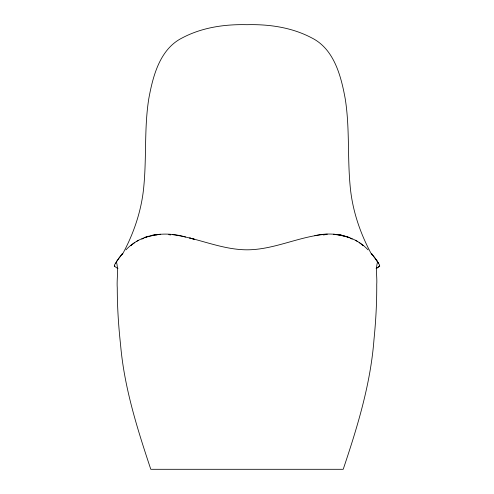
<?xml version="1.0" encoding="UTF-8"?>
<svg xmlns="http://www.w3.org/2000/svg" width="494" height="494" viewBox="0 0 494 494"><rect width="100%" height="100%" fill="white"/><g stroke="black" fill="none" stroke-linecap="round" stroke-linejoin="round"><path stroke-width="0.74" d="M379.62 266.198L376.107 268.569L379.695 266.143L379.553 265.006L375.026 258.022L371.587 253.688L378.571 263.111M122.382 254.435C133.973 233.18 141.858 209.715 143.896 185.516C146.601 156.61 144.186 127.372 148.805 98.627C152.936 76.039 159.858 49.116 182.138 37.964C202.009 27.417 224.745 24.138 247 24.7C269.255 24.138 291.991 27.417 311.862 37.964C334.142 49.116 341.064 76.039 345.195 98.627C349.814 127.372 347.399 156.61 350.104 185.516C352.142 209.715 360.027 233.18 371.618 254.435M116.677 261.277L122.413 253.688L118.974 258.022L114.447 265.006L114.305 266.143L117.973 268.662M115.256 263.351L116.584 262.425C118.597 270.558 116.633 279.499 117.263 287.897C117.269 307.002 118.529 326.089 120.598 345.078C124.309 387.815 137.332 428.823 150.793 469.3L343.207 469.3C357.378 427.112 370.568 384.202 373.983 339.576C375.823 321.242 376.854 302.822 376.737 284.39C377.262 277.165 375.477 269.391 377.416 262.425L378.744 263.351M125.927 249.878C140.889 233.699 165.224 231.056 185.583 237.009M131.318 245.073L130.626 245.672L134.831 242.535M138.629 240.226L136.721 241.331M114.812 266.013L114.305 266.143M141.772 239.139L143.735 238.232M144.723 237.824L146.706 237.077M144.415 237.534L148.336 236.218M160.439 234.205L152.325 235.224M147.366 236.854L154.721 235.039M379.695 266.143L379.188 266.013M314.839 235.663C333.524 231.303 354.698 235.57 368.073 249.878M155.937 234.854L157.154 234.669L155.394 234.94M158.778 234.539L159.173 234.496L156.746 234.749L160.142 234.452M323.212 234.934L325.28 234.693M327.361 234.181C299.938 235.866 274.658 249.797 247 249.816C221.448 249.742 197.903 238.015 172.851 234.699M333.858 234.452L336.846 234.669L334.827 234.496M337.649 234.564L341.644 235.243L333.561 234.205M335.222 234.539L338.606 234.94M168.72 234.693L170.788 234.934M339.279 235.039L346.634 236.854M341.7 235.255L349.591 237.565M357.279 241.331L355.371 240.226M347.294 237.077L349.277 237.824M350.265 238.232L352.228 239.139M359.169 242.535L363.374 245.672L362.682 245.073M375.576 258.807L377.323 261.277M194.173 239.189L189.782 238.015L194.173 239.189"/></g></svg>
